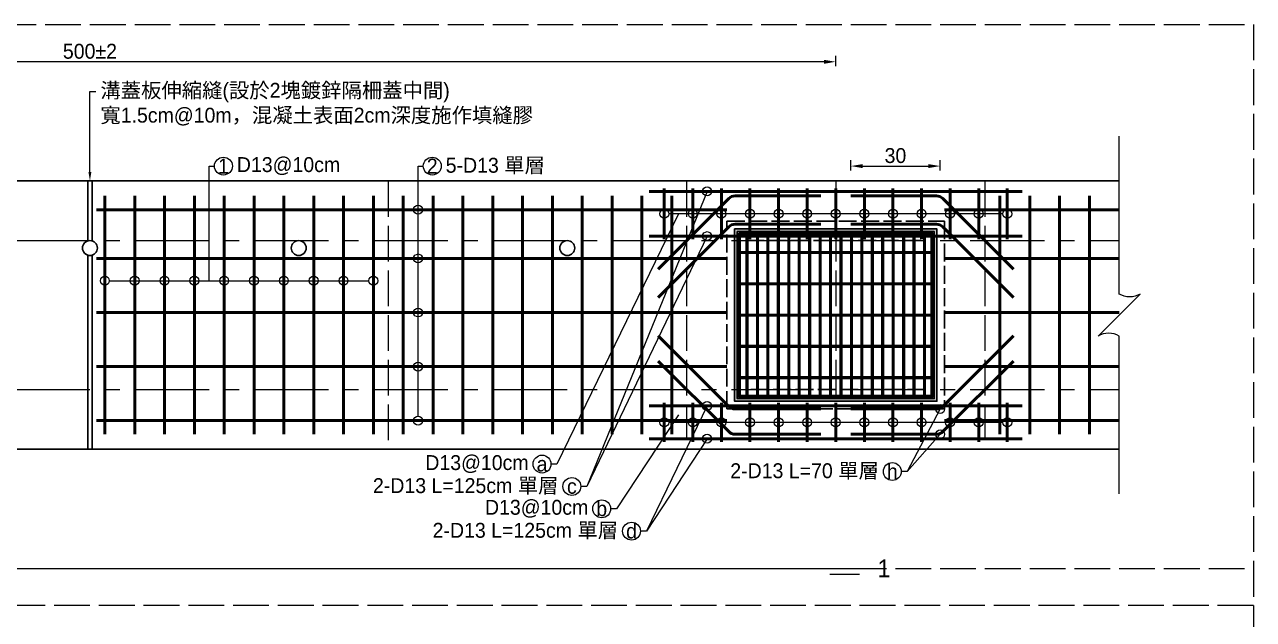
# Model space of a CAD drawing. Extents: x -2931 to 4779, y -2120 to 304.
# Drawn here: x -1632.8 to -1220.9, y -1000.1 to -800.5 of the extents above; entities that cross this region are included whole.
import ezdxf
from ezdxf import colors
from ezdxf.entities.mleader import LeaderData, LeaderLine
from ezdxf.math import Vec2, Vec3

# ---------------------------------------------------------------- set-up
doc = ezdxf.new("R2010")
doc.units = 0
doc.header["$MEASUREMENT"] = 0
doc.linetypes.add('ACAD_ISO02W100', pattern=[15, 12, -3])
doc.linetypes.add('CENTERX2', pattern=[4, 2.5, -0.5, 0.5, -0.5])
doc.layers.add('一、4.基本-隱藏', color=9, linetype='ACAD_ISO02W100', lineweight=20, plot=False)
doc.layers.add('三、3.文字-註解文字', color=2, linetype='Continuous')
for name, color, linetype, lineweight in [('二、1.繪圖-既有設施', 8, 'Continuous', 20), ('二、2.繪圖-施作項目', 181, 'Continuous', 30), ('二、5.繪圖-鋼筋', 60, 'Continuous', 50), ('二、6.繪圖-其他施作項目', 35, 'Continuous', 30)]:
    doc.layers.add(name, color=color, linetype=linetype, lineweight=lineweight)
doc.styles.add('次圖名(詳圖)', font='MS PGothic.ttf', dxfattribs={"height": 6})
doc.styles.add('註解文字', font='MS PGothic.ttf', dxfattribs={"height": 5})
doc.dimstyles.new('註解文字', dxfattribs={"dimtxt": 5, "dimasz": 4, "dimexe": 2, "dimexo": 2.5, "dimgap": 1, "dimtad": 2, "dimzin": 0, "dimdsep": 46, "dimtxsty": '註解文字', "dimcen": 0.1, "dimclrd": 256, "dimclre": 256, "dimclrt": 256, "dimadec": 0, "dimazin": 0, "dimtfac": 1, "dimtofl": 0, "dimtmove": 0, "dimatfit": 3, "dimfxl": 1.5, "dimfxlon": 1, "dimtolj": 1, "dimtzin": 0, "dimlwd": -1, "dimlwe": -1, "dimarcsym": 1})
pattern_1 = [(45, (-2681.2158, -689.31), (-2.65165, 2.65165), []), (45, (-2680.332, -689.31), (-2.65165, 2.65165), []), (45, (-2679.448, -689.31), (-2.65165, 2.65165), []), (45, (-2678.564, -689.31), (-2.65165, 2.65165), [])]

# ---------------------------------------------------------------- blocks, each defined once
blk = doc.blocks.new('_None')
blk = doc.blocks.new('_Small')
at = {"color": 0, "linetype": 'ByBlock', "lineweight": -2}
blk.add_circle((0, 0), 0.25, dxfattribs=at)
blk = doc.blocks.new('*D214')
at = {"layer": 'Defpoints', "color": 0, "transparency": 16777216}
for p in [(-1860.85, -812.96), (-1860.85, -857.96), (-1360.85, -857.96)]:
    blk.add_point(p, dxfattribs=at)
at = {"layer": '三、3.文字-註解文字', "transparency": 16777216}
for p, q in [((-1860.85, -814.46), (-1860.85, -810.96)), ((-1360.85, -814.46), (-1360.85, -810.96)), ((-1364.85, -812.96), (-1856.85, -812.96))]:
    blk.add_line(p, q, dxfattribs=at)
for points in [[(-1856.85, -812.3), (-1856.85, -813.63), (-1860.85, -812.96)], [(-1364.85, -812.3), (-1364.85, -813.63), (-1360.85, -812.96)]]:
    blk.add_solid(points, dxfattribs=at)
at = {"layer": '三、3.文字-註解文字', "transparency": 16777216, "insert": (-1610.85, -809.46), "char_height": 5, "attachment_point": 5, "style": '註解文字'}
blk.add_mtext('\\A1;500±2', dxfattribs=at)
blk = doc.blocks.new('*D234')
at = {"layer": 'Defpoints', "color": 0, "linetype": 'Continuous', "transparency": 16777216}
for p in [(-1325.85, -847.96), (-1355.85, -857.96), (-1325.85, -857.96)]:
    blk.add_point(p, dxfattribs=at)
at = {"layer": '三、3.文字-註解文字', "transparency": 16777216}
for p, q in [((-1355.85, -849.46), (-1355.85, -845.96)), ((-1351.85, -847.96), (-1329.85, -847.96)), ((-1325.85, -849.46), (-1325.85, -845.96))]:
    blk.add_line(p, q, dxfattribs=at)
at = {"layer": '三、3.文字-註解文字', "linetype": 'Continuous', "transparency": 16777216}
for points in [[(-1351.85, -847.3), (-1351.85, -848.63), (-1355.85, -847.96)], [(-1329.85, -847.3), (-1329.85, -848.63), (-1325.85, -847.96)]]:
    blk.add_solid(points, dxfattribs=at)
at = {"layer": '三、3.文字-註解文字', "linetype": 'Continuous', "transparency": 16777216, "insert": (-1340.85, -844.46), "char_height": 5, "attachment_point": 5, "style": '註解文字'}
blk.add_mtext('\\A1;30', dxfattribs=at)

msp = doc.modelspace()

# ---------------------------------------------------------------- hatches: boundary and pattern name
at = {"layer": '二、6.繪圖-其他施作項目'}
h = msp.add_hatch(color=256, dxfattribs=at)
h.dxf.hatch_style = 1
h.paths.add_polyline_path([(-1394.755, -926.864), (-1326.955, -926.864), (-1326.955, -869.064), (-1394.755, -869.064)])
h.paths.add_polyline_path([(-1393.855, -869.964), (-1327.855, -869.964), (-1327.855, -925.964), (-1393.855, -925.964)], flags=16)
h = msp.add_hatch(dxfattribs=at)
h.set_pattern_fill('ANSI34', color=256, scale=5)
h.set_pattern_definition(pattern_1)
h.paths.add_polyline_path([(-1328.855, -876.714), (-1392.855, -876.714), (-1392.855, -877.214), (-1328.855, -877.214)])
h = msp.add_hatch(dxfattribs=at)
h.set_pattern_fill('ANSI34', color=256, scale=5)
h.set_pattern_definition(pattern_1)
h.paths.add_polyline_path([(-1328.855, -887.214), (-1392.855, -887.214), (-1392.855, -887.714), (-1328.855, -887.714)])
h = msp.add_hatch(dxfattribs=at)
h.set_pattern_fill('ANSI34', color=256, scale=5)
h.set_pattern_definition(pattern_1)
h.paths.add_polyline_path([(-1328.855, -897.714), (-1392.855, -897.714), (-1392.855, -898.214), (-1328.855, -898.214)])
h = msp.add_hatch(dxfattribs=at)
h.set_pattern_fill('ANSI34', color=256, scale=5)
h.set_pattern_definition(pattern_1)
h.paths.add_polyline_path([(-1328.855, -908.214), (-1392.855, -908.214), (-1392.855, -908.714), (-1328.855, -908.714)])
h = msp.add_hatch(dxfattribs=at)
h.set_pattern_fill('ANSI34', color=256, scale=5)
h.set_pattern_definition(pattern_1)
h.paths.add_polyline_path([(-1328.855, -918.714), (-1392.855, -918.714), (-1392.855, -919.214), (-1328.855, -919.214)])

# ---------------------------------------------------------------- linework, layer by layer
at = {"layer": '一、4.基本-隱藏'}
for points in [[(-2000.855, -800.464), (-1220.855, -800.464), (-1220.855, -1307.464), (-2000.855, -1307.464)], [(-2000.855, -800.464), (-1220.855, -800.464), (-1220.855, -995.464), (-2000.855, -995.464)]]:
    msp.add_lwpolyline(points, close=True, dxfattribs=at)
for points in [[(-1510.855, -852.964), (-1510.855, -942.964)], [(-1410.855, -852.964), (-1410.855, -942.964)], [(-1360.855, -852.964), (-1360.855, -942.964)], [(-1310.855, -852.964), (-1310.855, -942.964)], [(-2000.855, -982.964), (-1220.855, -982.964)]]:
    msp.add_lwpolyline(points, dxfattribs=at)
at = {"layer": '三、3.文字-註解文字'}
msp.add_lwpolyline([(-1265.855, -957.964), (-1265.855, -905.035, 0.2828427), (-1272.926, -905.035), (-1258.784, -890.893, -0.2828427), (-1265.855, -890.893), (-1265.855, -837.964)], format="xyb", dxfattribs=at)
at = {"layer": '三、3.文字-註解文字', "color": 144}
for points in [[(-1304.855, -863.964), (-1416.855, -863.964)], [(-1304.855, -933.964), (-1416.855, -933.964)]]:
    msp.add_lwpolyline(points, dxfattribs=at)
at = {"layer": '三、3.文字-註解文字'}
for points in [[(-1604.355, -886.415), (-1517.355, -886.415)], [(-1870.855, -982.964), (-1350.855, -982.964)], [(-1352.855, -984.964), (-1362.855, -984.964)]]:
    msp.add_lwpolyline(points, dxfattribs=at)
for centre, radius in [((-1566.105, -847.964), 3), ((-1496.105, -847.964), 3), ((-1500.855, -862.594), 1.5), ((-1500.855, -878.964), 1.5), ((-1605.855, -886.415), 1.5), ((-1595.855, -886.415), 1.5), ((-1585.855, -886.415), 1.5), ((-1575.855, -886.415), 1.5), ((-1565.855, -886.415), 1.5), ((-1555.855, -886.415), 1.5), ((-1545.855, -886.415), 1.5), ((-1535.855, -886.415), 1.5), ((-1525.855, -886.415), 1.5), ((-1515.855, -886.415), 1.5), ((-1500.855, -897.104), 1.5), ((-1500.855, -915.244), 1.5), ((-1500.855, -933.384), 1.5), ((-1459.308, -947.964), 3), ((-1341.897, -950.464), 3), ((-1449.308, -955.464), 3), ((-1439.308, -962.964), 3), ((-1429.308, -970.464), 3)]:
    msp.add_circle(centre, radius, dxfattribs=at)
at = {"layer": '三、3.文字-註解文字', "color": 144}
for centre in [(-1418.355, -863.964), (-1408.772, -863.964), (-1399.188, -863.964), (-1389.605, -863.964), (-1380.022, -863.964), (-1370.438, -863.964), (-1360.855, -863.964), (-1351.272, -863.964), (-1341.688, -863.964), (-1332.105, -863.964), (-1322.522, -863.964), (-1312.938, -863.964), (-1303.355, -863.964), (-1418.355, -933.964), (-1408.772, -933.964), (-1399.188, -933.964), (-1389.605, -933.964), (-1380.022, -933.964), (-1370.438, -933.964), (-1360.855, -933.964), (-1351.272, -933.964), (-1341.688, -933.964), (-1332.105, -933.964), (-1322.522, -933.964), (-1312.938, -933.964), (-1303.355, -933.964)]:
    msp.add_circle(centre, 1.5, dxfattribs=at)
at = {"layer": '二、1.繪圖-既有設施', "linetype": 'CENTERX2', "ltscale": 10}
for points in [[(-1955.855, -872.964), (-1265.855, -872.964)], [(-1955.855, -922.964), (-1265.855, -922.964)]]:
    msp.add_lwpolyline(points, dxfattribs=at)
at = {"layer": '二、2.繪圖-施作項目', "linetype": 'Continuous'}
for points in [[(-1955.855, -852.964), (-1265.855, -852.964)], [(-1955.855, -942.964), (-1265.855, -942.964)]]:
    msp.add_lwpolyline(points, dxfattribs=at)
at = {"layer": '二、2.繪圖-施作項目'}
for points in [[(-1611.605, -852.964), (-1611.605, -873.08)], [(-1610.105, -852.964), (-1610.105, -873.08)], [(-1611.605, -877.849), (-1611.605, -942.964)], [(-1610.105, -877.849), (-1610.105, -942.964)]]:
    msp.add_lwpolyline(points, dxfattribs=at)
at = {"layer": '二、5.繪圖-鋼筋'}
for points in [[(-1423.355, -856.464), (-1298.355, -856.464)], [(-1418.355, -855.464), (-1418.355, -872.464)], [(-1408.772, -855.464), (-1408.772, -872.464)], [(-1399.188, -855.464), (-1399.188, -872.464)], [(-1389.605, -855.464), (-1389.605, -872.464)], [(-1380.022, -855.464), (-1380.022, -872.464)], [(-1370.438, -855.464), (-1370.438, -872.464)], [(-1360.855, -855.464), (-1360.855, -872.464)], [(-1351.272, -855.464), (-1351.272, -872.464)], [(-1341.688, -855.464), (-1341.688, -872.464)], [(-1332.105, -855.464), (-1332.105, -872.464)], [(-1322.522, -855.464), (-1322.522, -872.464)], [(-1312.938, -855.464), (-1312.938, -872.464)], [(-1303.355, -855.464), (-1303.355, -872.464)], [(-1423.355, -871.464), (-1298.355, -871.464)], [(-1423.355, -928.464), (-1298.355, -928.464)], [(-1418.355, -927.464), (-1418.355, -940.464)], [(-1408.772, -927.464), (-1408.772, -940.464)], [(-1399.188, -927.464), (-1399.188, -940.464)], [(-1389.605, -927.464), (-1389.605, -940.464)], [(-1380.022, -927.464), (-1380.022, -940.464)], [(-1370.438, -927.464), (-1370.438, -940.464)], [(-1360.855, -927.464), (-1360.855, -940.464)], [(-1351.272, -927.464), (-1351.272, -940.464)], [(-1341.688, -927.464), (-1341.688, -940.464)], [(-1332.105, -927.464), (-1332.105, -940.464)], [(-1322.522, -927.464), (-1322.522, -940.464)], [(-1312.938, -927.464), (-1312.938, -940.464)], [(-1303.355, -927.464), (-1303.355, -940.464)], [(-1423.355, -939.464), (-1298.355, -939.464)]]:
    msp.add_lwpolyline(points, dxfattribs=at)
at = {"layer": '二、5.繪圖-鋼筋', "linetype": 'Continuous'}
for points in [[(-1605.855, -857.964), (-1605.855, -937.964)], [(-1595.855, -857.964), (-1595.855, -937.964)], [(-1585.855, -857.964), (-1585.855, -937.964)], [(-1575.855, -857.964), (-1575.855, -937.964)], [(-1565.855, -857.964), (-1565.855, -937.964)], [(-1555.855, -857.964), (-1555.855, -937.964)], [(-1545.855, -857.964), (-1545.855, -937.964)], [(-1535.855, -857.964), (-1535.855, -937.964)], [(-1525.855, -857.964), (-1525.855, -937.964)], [(-1515.855, -857.964), (-1515.855, -937.964)], [(-1505.855, -857.964), (-1505.855, -937.964)], [(-1495.855, -857.964), (-1495.855, -937.964)], [(-1485.855, -857.964), (-1485.855, -937.964)], [(-1475.855, -857.964), (-1475.855, -937.964)], [(-1465.855, -857.964), (-1465.855, -937.964)], [(-1455.855, -857.964), (-1455.855, -937.964)], [(-1445.855, -857.964), (-1445.855, -937.964)], [(-1435.855, -857.964), (-1435.855, -937.964)], [(-1425.855, -857.964), (-1425.855, -937.964)], [(-1415.855, -857.964), (-1415.855, -937.964)], [(-1305.855, -857.964), (-1305.855, -937.964)], [(-1295.855, -857.964), (-1295.855, -937.964)], [(-1285.855, -857.964), (-1285.855, -937.964)], [(-1275.855, -857.964), (-1275.855, -937.964)], [(-1608.605, -862.594), (-1397.355, -862.594)], [(-1324.355, -862.594), (-1265.855, -862.594)], [(-1608.605, -878.964), (-1397.355, -878.964)], [(-1324.355, -878.964), (-1265.855, -878.964)], [(-1608.605, -897.104), (-1397.355, -897.104)], [(-1324.355, -897.104), (-1265.855, -897.104)], [(-1608.605, -915.244), (-1397.355, -915.244)], [(-1324.355, -915.244), (-1265.855, -915.244)], [(-1608.605, -933.384), (-1397.355, -933.384)], [(-1324.355, -933.384), (-1265.855, -933.384)]]:
    msp.add_lwpolyline(points, dxfattribs=at)
at = {"layer": '二、5.繪圖-鋼筋'}
for points in [[(-1365.855, -857.964), (-1394.612, -857.964, 0.1989124), (-1396.734, -858.843), (-1420.435, -882.544)], [(-1355.855, -857.964), (-1327.098, -857.964, -0.1989124), (-1324.976, -858.843), (-1301.275, -882.544)], [(-1365.855, -867.464), (-1394.612, -867.464, 0.1989124), (-1396.734, -868.343), (-1420.435, -892.044)], [(-1355.855, -867.464), (-1327.098, -867.464, -0.1989124), (-1324.976, -868.343), (-1301.275, -892.044)], [(-1365.855, -929.464), (-1394.612, -929.464, -0.1989124), (-1396.734, -928.586), (-1420.435, -904.884)], [(-1355.855, -929.464), (-1327.098, -929.464, 0.1989124), (-1324.976, -928.586), (-1301.275, -904.884)], [(-1365.855, -937.964), (-1394.612, -937.964, -0.1989124), (-1396.734, -937.086), (-1420.435, -913.384)], [(-1355.855, -937.964), (-1327.098, -937.964, 0.1989124), (-1324.976, -937.086), (-1301.275, -913.384)]]:
    msp.add_lwpolyline(points, format="xyb", dxfattribs=at)
at = {"layer": '二、6.繪圖-其他施作項目', "linetype": 'ACAD_ISO02W100', "ltscale": 0.5}
for points in [[(-1397.355, -866.464), (-1324.355, -866.464), (-1324.355, -929.464), (-1397.355, -929.464)], [(-1390.855, -872.964), (-1330.855, -872.964), (-1330.855, -922.964), (-1390.855, -922.964)]]:
    msp.add_lwpolyline(points, close=True, dxfattribs=at)
at = {"layer": '二、6.繪圖-其他施作項目'}
for points in [[(-1394.755, -869.064), (-1326.955, -869.064), (-1326.955, -926.864), (-1394.755, -926.864)], [(-1393.855, -869.964), (-1327.855, -869.964), (-1327.855, -925.964), (-1393.855, -925.964)], [(-1393.355, -870.464), (-1328.355, -870.464), (-1328.355, -925.464), (-1393.355, -925.464)]]:
    msp.add_lwpolyline(points, close=True, dxfattribs=at)
for points in [[(-1393.355, -870.464), (-1328.355, -870.464)], [(-1393.355, -870.464), (-1393.355, -925.464)], [(-1392.855, -870.464), (-1392.855, -925.464)], [(-1392.855, -870.964), (-1328.855, -870.964)], [(-1390.855, -870.964), (-1390.855, -876.714)], [(-1390.355, -870.964), (-1390.355, -876.714)], [(-1387.355, -870.964), (-1387.355, -876.714)], [(-1386.855, -870.964), (-1386.855, -876.714)], [(-1383.855, -870.964), (-1383.855, -876.714)], [(-1383.355, -870.964), (-1383.355, -876.714)], [(-1380.355, -870.964), (-1380.355, -876.714)], [(-1379.855, -870.964), (-1379.855, -876.714)], [(-1376.855, -870.964), (-1376.855, -876.714)], [(-1376.355, -870.964), (-1376.355, -876.714)], [(-1373.355, -870.964), (-1373.355, -876.714)], [(-1372.855, -870.964), (-1372.855, -876.714)], [(-1369.855, -870.964), (-1369.855, -876.714)], [(-1369.355, -870.964), (-1369.355, -876.714)], [(-1366.355, -870.964), (-1366.355, -876.714)], [(-1365.855, -870.964), (-1365.855, -876.714)], [(-1362.855, -870.964), (-1362.855, -876.714)], [(-1362.355, -870.964), (-1362.355, -876.714)], [(-1359.355, -870.964), (-1359.355, -876.714)], [(-1358.855, -870.964), (-1358.855, -876.714)], [(-1355.855, -870.964), (-1355.855, -876.714)], [(-1355.355, -870.964), (-1355.355, -876.714)], [(-1352.355, -870.964), (-1352.355, -876.714)], [(-1351.855, -870.964), (-1351.855, -876.714)], [(-1348.855, -870.964), (-1348.855, -876.714)], [(-1348.355, -870.964), (-1348.355, -876.714)], [(-1345.355, -870.964), (-1345.355, -876.714)], [(-1344.855, -870.964), (-1344.855, -876.714)], [(-1341.855, -870.964), (-1341.855, -876.714)], [(-1341.355, -870.964), (-1341.355, -876.714)], [(-1338.355, -870.964), (-1338.355, -876.714)], [(-1337.855, -870.964), (-1337.855, -876.714)], [(-1334.855, -870.964), (-1334.855, -876.714)], [(-1334.355, -870.964), (-1334.355, -876.714)], [(-1331.355, -870.964), (-1331.355, -876.714)], [(-1330.855, -870.964), (-1330.855, -876.714)], [(-1328.855, -870.464), (-1328.855, -925.464)], [(-1328.355, -870.464), (-1328.355, -925.464)], [(-1392.855, -876.714), (-1328.855, -876.714)], [(-1392.855, -877.214), (-1328.855, -877.214)], [(-1390.855, -877.214), (-1390.855, -887.214)], [(-1390.355, -877.214), (-1390.355, -887.214)], [(-1387.355, -877.214), (-1387.355, -887.214)], [(-1386.855, -877.214), (-1386.855, -887.214)], [(-1383.855, -877.214), (-1383.855, -887.214)], [(-1383.355, -877.214), (-1383.355, -887.214)], [(-1380.355, -877.214), (-1380.355, -887.214)], [(-1379.855, -877.214), (-1379.855, -887.214)], [(-1376.855, -877.214), (-1376.855, -887.214)], [(-1376.355, -877.214), (-1376.355, -887.214)], [(-1373.355, -877.214), (-1373.355, -887.214)], [(-1372.855, -877.214), (-1372.855, -887.214)], [(-1369.855, -877.214), (-1369.855, -887.214)], [(-1369.355, -877.214), (-1369.355, -887.214)], [(-1366.355, -877.214), (-1366.355, -887.214)], [(-1365.855, -877.214), (-1365.855, -887.214)], [(-1362.855, -877.214), (-1362.855, -887.214)], [(-1362.355, -877.214), (-1362.355, -887.214)], [(-1359.355, -877.214), (-1359.355, -887.214)], [(-1358.855, -877.214), (-1358.855, -887.214)], [(-1355.855, -877.214), (-1355.855, -887.214)], [(-1355.355, -877.214), (-1355.355, -887.214)], [(-1352.355, -877.214), (-1352.355, -887.214)], [(-1351.855, -877.214), (-1351.855, -887.214)], [(-1348.855, -877.214), (-1348.855, -887.214)], [(-1348.355, -877.214), (-1348.355, -887.214)], [(-1345.355, -877.214), (-1345.355, -887.214)], [(-1344.855, -877.214), (-1344.855, -887.214)], [(-1341.855, -877.214), (-1341.855, -887.214)], [(-1341.355, -877.214), (-1341.355, -887.214)], [(-1338.355, -877.214), (-1338.355, -887.214)], [(-1337.855, -877.214), (-1337.855, -887.214)], [(-1334.855, -877.214), (-1334.855, -887.214)], [(-1334.355, -877.214), (-1334.355, -887.214)], [(-1331.355, -877.214), (-1331.355, -887.214)], [(-1330.855, -877.214), (-1330.855, -887.214)], [(-1392.855, -887.214), (-1328.855, -887.214)], [(-1392.855, -887.714), (-1328.855, -887.714)], [(-1390.855, -887.714), (-1390.855, -897.714)], [(-1390.355, -887.714), (-1390.355, -897.714)], [(-1387.355, -887.714), (-1387.355, -897.714)], [(-1386.855, -887.714), (-1386.855, -897.714)], [(-1383.855, -887.714), (-1383.855, -897.714)], [(-1383.355, -887.714), (-1383.355, -897.714)], [(-1380.355, -887.714), (-1380.355, -897.714)], [(-1379.855, -887.714), (-1379.855, -897.714)], [(-1376.855, -887.714), (-1376.855, -897.714)], [(-1376.355, -887.714), (-1376.355, -897.714)], [(-1373.355, -887.714), (-1373.355, -897.714)], [(-1372.855, -887.714), (-1372.855, -897.714)], [(-1369.855, -887.714), (-1369.855, -897.714)], [(-1369.355, -887.714), (-1369.355, -897.714)], [(-1366.355, -887.714), (-1366.355, -897.714)], [(-1365.855, -887.714), (-1365.855, -897.714)], [(-1362.855, -887.714), (-1362.855, -897.714)], [(-1362.355, -887.714), (-1362.355, -897.714)], [(-1359.355, -887.714), (-1359.355, -897.714)], [(-1358.855, -887.714), (-1358.855, -897.714)], [(-1355.855, -887.714), (-1355.855, -897.714)], [(-1355.355, -887.714), (-1355.355, -897.714)], [(-1352.355, -887.714), (-1352.355, -897.714)], [(-1351.855, -887.714), (-1351.855, -897.714)], [(-1348.855, -887.714), (-1348.855, -897.714)], [(-1348.355, -887.714), (-1348.355, -897.714)], [(-1345.355, -887.714), (-1345.355, -897.714)], [(-1344.855, -887.714), (-1344.855, -897.714)], [(-1341.855, -887.714), (-1341.855, -897.714)], [(-1341.355, -887.714), (-1341.355, -897.714)], [(-1338.355, -887.714), (-1338.355, -897.714)], [(-1337.855, -887.714), (-1337.855, -897.714)], [(-1334.855, -887.714), (-1334.855, -897.714)], [(-1334.355, -887.714), (-1334.355, -897.714)], [(-1331.355, -887.714), (-1331.355, -897.714)], [(-1330.855, -887.714), (-1330.855, -897.714)], [(-1392.855, -897.714), (-1328.855, -897.714)], [(-1392.855, -898.214), (-1328.855, -898.214)], [(-1390.855, -898.214), (-1390.855, -908.214)], [(-1390.355, -898.214), (-1390.355, -908.214)], [(-1387.355, -898.214), (-1387.355, -908.214)], [(-1386.855, -898.214), (-1386.855, -908.214)], [(-1383.855, -898.214), (-1383.855, -908.214)], [(-1383.355, -898.214), (-1383.355, -908.214)], [(-1380.355, -898.214), (-1380.355, -908.214)], [(-1379.855, -898.214), (-1379.855, -908.214)], [(-1376.855, -898.214), (-1376.855, -908.214)], [(-1376.355, -898.214), (-1376.355, -908.214)], [(-1373.355, -898.214), (-1373.355, -908.214)], [(-1372.855, -898.214), (-1372.855, -908.214)], [(-1369.855, -898.214), (-1369.855, -908.214)], [(-1369.355, -898.214), (-1369.355, -908.214)], [(-1366.355, -898.214), (-1366.355, -908.214)], [(-1365.855, -898.214), (-1365.855, -908.214)], [(-1362.855, -898.214), (-1362.855, -908.214)], [(-1362.355, -898.214), (-1362.355, -908.214)], [(-1359.355, -898.214), (-1359.355, -908.214)], [(-1358.855, -898.214), (-1358.855, -908.214)], [(-1355.855, -898.214), (-1355.855, -908.214)], [(-1355.355, -898.214), (-1355.355, -908.214)], [(-1352.355, -898.214), (-1352.355, -908.214)], [(-1351.855, -898.214), (-1351.855, -908.214)], [(-1348.855, -898.214), (-1348.855, -908.214)], [(-1348.355, -898.214), (-1348.355, -908.214)], [(-1345.355, -898.214), (-1345.355, -908.214)], [(-1344.855, -898.214), (-1344.855, -908.214)], [(-1341.855, -898.214), (-1341.855, -908.214)], [(-1341.355, -898.214), (-1341.355, -908.214)], [(-1338.355, -898.214), (-1338.355, -908.214)], [(-1337.855, -898.214), (-1337.855, -908.214)], [(-1334.855, -898.214), (-1334.855, -908.214)], [(-1334.355, -898.214), (-1334.355, -908.214)], [(-1331.355, -898.214), (-1331.355, -908.214)], [(-1330.855, -898.214), (-1330.855, -908.214)], [(-1392.855, -908.214), (-1328.855, -908.214)], [(-1392.855, -908.714), (-1328.855, -908.714)], [(-1390.855, -908.714), (-1390.855, -918.714)], [(-1390.355, -908.714), (-1390.355, -918.714)], [(-1387.355, -908.714), (-1387.355, -918.714)], [(-1386.855, -908.714), (-1386.855, -918.714)], [(-1383.855, -908.714), (-1383.855, -918.714)], [(-1383.355, -908.714), (-1383.355, -918.714)], [(-1380.355, -908.714), (-1380.355, -918.714)], [(-1379.855, -908.714), (-1379.855, -918.714)], [(-1376.855, -908.714), (-1376.855, -918.714)], [(-1376.355, -908.714), (-1376.355, -918.714)], [(-1373.355, -908.714), (-1373.355, -918.714)], [(-1372.855, -908.714), (-1372.855, -918.714)], [(-1369.855, -908.714), (-1369.855, -918.714)], [(-1369.355, -908.714), (-1369.355, -918.714)], [(-1366.355, -908.714), (-1366.355, -918.714)], [(-1365.855, -908.714), (-1365.855, -918.714)], [(-1362.855, -908.714), (-1362.855, -918.714)], [(-1362.355, -908.714), (-1362.355, -918.714)], [(-1359.355, -908.714), (-1359.355, -918.714)], [(-1358.855, -908.714), (-1358.855, -918.714)], [(-1355.855, -908.714), (-1355.855, -918.714)], [(-1355.355, -908.714), (-1355.355, -918.714)], [(-1352.355, -908.714), (-1352.355, -918.714)], [(-1351.855, -908.714), (-1351.855, -918.714)], [(-1348.855, -908.714), (-1348.855, -918.714)], [(-1348.355, -908.714), (-1348.355, -918.714)], [(-1345.355, -908.714), (-1345.355, -918.714)], [(-1344.855, -908.714), (-1344.855, -918.714)], [(-1341.855, -908.714), (-1341.855, -918.714)], [(-1341.355, -908.714), (-1341.355, -918.714)], [(-1338.355, -908.714), (-1338.355, -918.714)], [(-1337.855, -908.714), (-1337.855, -918.714)], [(-1334.855, -908.714), (-1334.855, -918.714)], [(-1334.355, -908.714), (-1334.355, -918.714)], [(-1331.355, -908.714), (-1331.355, -918.714)], [(-1330.855, -908.714), (-1330.855, -918.714)], [(-1392.855, -918.714), (-1328.855, -918.714)], [(-1392.855, -919.214), (-1328.855, -919.214)], [(-1390.855, -919.214), (-1390.855, -924.964)], [(-1390.355, -919.214), (-1390.355, -924.964)], [(-1387.355, -919.214), (-1387.355, -924.964)], [(-1386.855, -919.214), (-1386.855, -924.964)], [(-1383.855, -919.214), (-1383.855, -924.964)], [(-1383.355, -919.214), (-1383.355, -924.964)], [(-1380.355, -919.214), (-1380.355, -924.964)], [(-1379.855, -919.214), (-1379.855, -924.964)], [(-1376.855, -919.214), (-1376.855, -924.964)], [(-1376.355, -919.214), (-1376.355, -924.964)], [(-1373.355, -919.214), (-1373.355, -924.964)], [(-1372.855, -919.214), (-1372.855, -924.964)], [(-1369.855, -919.214), (-1369.855, -924.964)], [(-1369.355, -919.214), (-1369.355, -924.964)], [(-1366.355, -919.214), (-1366.355, -924.964)], [(-1365.855, -919.214), (-1365.855, -924.964)], [(-1362.855, -919.214), (-1362.855, -924.964)], [(-1362.355, -919.214), (-1362.355, -924.964)], [(-1359.355, -919.214), (-1359.355, -924.964)], [(-1358.855, -919.214), (-1358.855, -924.964)], [(-1355.855, -919.214), (-1355.855, -924.964)], [(-1355.355, -919.214), (-1355.355, -924.964)], [(-1352.355, -919.214), (-1352.355, -924.964)], [(-1351.855, -919.214), (-1351.855, -924.964)], [(-1348.855, -919.214), (-1348.855, -924.964)], [(-1348.355, -919.214), (-1348.355, -924.964)], [(-1345.355, -919.214), (-1345.355, -924.964)], [(-1344.855, -919.214), (-1344.855, -924.964)], [(-1341.855, -919.214), (-1341.855, -924.964)], [(-1341.355, -919.214), (-1341.355, -924.964)], [(-1338.355, -919.214), (-1338.355, -924.964)], [(-1337.855, -919.214), (-1337.855, -924.964)], [(-1334.855, -919.214), (-1334.855, -924.964)], [(-1334.355, -919.214), (-1334.355, -924.964)], [(-1331.355, -919.214), (-1331.355, -924.964)], [(-1330.855, -919.214), (-1330.855, -924.964)], [(-1393.355, -925.464), (-1328.355, -925.464)], [(-1392.855, -924.964), (-1328.855, -924.964)]]:
    msp.add_lwpolyline(points, dxfattribs=at)
for centre in [(-1610.855, -875.464), (-1540.855, -875.464), (-1450.855, -875.464)]:
    msp.add_circle(centre, 2.5, dxfattribs=at)

# ---------------------------------------------------------------- texts
at = {"layer": '三、3.文字-註解文字'}
for s, width, gutter_width, insert, char_height, attachment_point, style in [('1', 8.38231, 30, (-1566.105, -847.964), 5, 5, '註解文字'), ('D13@10cm', 15.95159, 30, (-1561.605, -847.964), 5, 4, '註解文字'), ('2', 8.38231, 30, (-1496.105, -847.964), 5, 5, '註解文字'), ('5-D13 單層', 42.88103, 30, (-1491.605, -847.964), 5, 4, '註解文字'), ('D13@10cm', 39.45942, 30, (-1463.808, -947.964), 5, 6, '註解文字'), ('a', 8.38231, 30, (-1459.308, -947.964), 5, 5, '註解文字'), ('2-D13 L=70 單層', 78.12323, 30, (-1346.397, -950.464), 5, 6, '註解文字'), ('h', 8.38231, 30, (-1341.897, -950.464), 5, 5, '註解文字'), ('2-D13 L=125cm 單層', 78.12323, 30, (-1453.808, -955.464), 5, 6, '註解文字'), ('c', 8.38231, 30, (-1449.308, -955.464), 5, 5, '註解文字'), ('D13@10cm', 78.12323, 30, (-1443.808, -962.964), 5, 6, '註解文字'), ('b', 8.38231, 30, (-1439.308, -962.964), 5, 5, '註解文字'), ('2-D13 L=125cm 單層', 78.12323, 30, (-1433.808, -970.464), 5, 6, '註解文字'), ('d', 8.38231, 30, (-1429.308, -970.464), 5, 5, '註解文字'), ('1', 3, 15, (-1346.855, -982.964), 6, 4, '次圖名(詳圖)')]:
    msp.add_mtext_dynamic_manual_height_columns(s, width=width, gutter_width=gutter_width, heights=[0], dxfattribs=dict(at, insert=insert, char_height=char_height, attachment_point=attachment_point, style=style))

# ---------------------------------------------------------------- dimensions: what is measured, and where the dimension line sits
dim = msp.add_linear_dim(base=(-1860.855, -812.964), p1=(-1360.855, -857.964), p2=(-1860.855, -857.964), text='500±2', dimstyle='註解文字', dxfattribs=at)
dim.commit()
dim.dimension.update_dxf_attribs({"geometry": '*D214', "text_midpoint": (-1610.855, -809.464)})
at = {"layer": '三、3.文字-註解文字', "linetype": 'Continuous'}
dim = msp.add_linear_dim(base=(-1325.855, -847.964), p1=(-1355.855, -857.964), p2=(-1325.855, -857.964), text='30', dimstyle='註解文字', dxfattribs=at)
dim.commit()
dim.dimension.update_dxf_attribs({"geometry": '*D234', "text_midpoint": (-1340.855, -844.464)})

# ---------------------------------------------------------------- leaders
at = {"layer": '三、3.文字-註解文字'}
ml = msp.add_multileader_mtext('Standard', dxfattribs=at)
ml.set_content('{\\fMS PGothic|b0|i0|c128|p34;溝蓋板伸縮縫(設於2塊鍍鋅隔柵蓋中間)}\\P{\\fMS PGothic|b0|i0|c128|p34;寬1.5cm@10m，混凝土表面2cm深度施作填縫膠}', color=256, style='註解文字')
ml.set_leader_properties(color=144, linetype='ByLayer', lineweight=-1)
ml.build(insert=Vec2(0, 0))
ml.multileader.update_dxf_attribs({"dogleg_length": 2, "arrow_head_size": 3})
ctx = ml.context
ctx.base_point, ctx.char_height, ctx.arrow_head_size, ctx.landing_gap_size, ctx.plane_origin = Vec3(-1608.855, -822.964), 5, 3, 1.5, Vec3(-1610.855, -857.964)
notes = []
notes.append((ctx, [(1, (1, 1, 0), (-1610.855, -822.964), (1, 0), 2, [(0, [(-1610.855, -852.964)], 0, [])])]))
ctx.mtext.insert, ctx.mtext.width, ctx.mtext.flow_direction = Vec3(-1607.355, -820.038), 178.42764, 5
ml = msp.add_multileader_mtext('Standard', dxfattribs=at)
ml.set_content('{\\fMS PGothic|b0|i0|c128|p34; }', color=256, style='註解文字')
ml.set_leader_properties(color=144, linetype='ByLayer', lineweight=-1)
ml.set_arrow_properties(name='NONE')
ml.build(insert=Vec2(0, 0))
ml.multileader.update_dxf_attribs({"dogleg_length": 1.75, "arrow_head_size": 3})
ctx = ml.context
ctx.base_point, ctx.char_height, ctx.arrow_head_size, ctx.landing_gap_size, ctx.plane_origin = Vec3(-1569.105, -847.964), 3, 3, 3, Vec3(-1599.751, -885.226)
notes.append((ctx, [(0, (1, 1, 0), (-1570.855, -847.964), (1, 0), 1.75, [(0, [(-1570.855, -886.415)], 0, [])])]))
ctx.mtext.insert, ctx.mtext.flow_direction = Vec3(-1566.105, -846.464), 5
ml = msp.add_multileader_mtext('Standard', dxfattribs=at)
ml.set_content('{\\fMS PGothic|b0|i0|c128|p34; }', color=256, style='註解文字')
ml.set_leader_properties(color=144, linetype='ByLayer', lineweight=-1)
ml.set_arrow_properties(name='NONE')
ml.build(insert=Vec2(0, 0))
ml.multileader.update_dxf_attribs({"dogleg_length": 1.75, "arrow_head_size": 3})
ctx = ml.context
ctx.base_point, ctx.char_height, ctx.arrow_head_size, ctx.landing_gap_size, ctx.plane_origin = Vec3(-1499.105, -847.964), 3, 3, 3, Vec3(-1529.751, -892.726)
notes.append((ctx, [(0, (1, 1, 0), (-1500.855, -847.964), (1, 0), 1.75, [(0, [(-1500.855, -931.884)], 0, [])])]))
ctx.mtext.insert, ctx.mtext.flow_direction = Vec3(-1496.105, -846.464), 5
ml = msp.add_multileader_mtext('Standard', dxfattribs=at)
ml.set_content(' ', color=256, style='註解文字')
ml.set_leader_properties(color=144, linetype='ByLayer', lineweight=-1)
ml.set_arrow_properties(name='SMALL')
ml.build(insert=Vec2(0, 0))
ml.multileader.update_dxf_attribs({"dogleg_length": 2, "arrow_head_size": 6})
ctx = ml.context
ctx.base_point, ctx.char_height, ctx.arrow_head_size, ctx.landing_gap_size, ctx.plane_origin = Vec3(-1454.524, -955.464), 5, 6, 3, Vec3(-1426.583, -915.478)
ctx.text_align_type = 2
notes.append((ctx, [(1, (1, 1, 0), (-1444.308, -955.464), (-1, 0), 2, [(0, [(-1403.98, -856.464)], 0, [])])]))
ctx.mtext.insert, ctx.mtext.alignment, ctx.mtext.flow_direction = Vec3(-1449.308, -952.964), 3, 5
ml = msp.add_multileader_mtext('Standard', dxfattribs=at)
ml.set_content(' ', color=256, style='註解文字')
ml.set_leader_properties(color=144, linetype='ByLayer', lineweight=-1)
ml.set_arrow_properties(name='NONE')
ml.build(insert=Vec2(0, 0))
ml.multileader.update_dxf_attribs({"dogleg_length": 2, "arrow_head_size": 3})
ctx = ml.context
ctx.base_point, ctx.char_height, ctx.arrow_head_size, ctx.landing_gap_size, ctx.plane_origin = Vec3(-1464.524, -947.964), 5, 3, 3, Vec3(-1436.167, -927.978)
ctx.text_align_type = 2
notes.append((ctx, [(1, (1, 1, 0), (-1454.308, -947.964), (-1, 0), 2, [(0, [(-1413.563, -863.964)], 0, [])])]))
ctx.mtext.insert, ctx.mtext.alignment, ctx.mtext.flow_direction = Vec3(-1459.308, -945.464), 3, 5
ml = msp.add_multileader_mtext('Standard', dxfattribs=at)
ml.set_content('{\\fMS PGothic|b0|i0|c128|p34; }', color=256, style='註解文字')
ml.set_leader_properties(color=144, linetype='ByLayer', lineweight=-1)
ml.set_arrow_properties(name='SMALL')
ml.build(insert=Vec2(0, 0))
ml.multileader.update_dxf_attribs({"dogleg_length": 2, "arrow_head_size": 6})
ctx = ml.context
ctx.base_point, ctx.char_height, ctx.arrow_head_size, ctx.landing_gap_size, ctx.plane_origin = Vec3(-1454.524, -955.464), 5, 6, 3, Vec3(-1426.583, -930.478)
ctx.text_align_type = 2
notes.append((ctx, [(1, (1, 1, 0), (-1444.308, -955.464), (-1, 0), 2, [(0, [(-1403.98, -871.464)], 0, [])])]))
ctx.mtext.insert, ctx.mtext.alignment, ctx.mtext.flow_direction = Vec3(-1449.308, -952.964), 3, 5
ml = msp.add_multileader_mtext('Standard', dxfattribs=at)
ml.set_content(' ', color=256, style='註解文字')
ml.set_leader_properties(color=144, linetype='ByLayer', lineweight=-1)
ml.set_arrow_properties(name='SMALL')
ml.build(insert=Vec2(0, 0))
ml.multileader.update_dxf_attribs({"dogleg_length": 2, "arrow_head_size": 6})
ctx = ml.context
ctx.base_point, ctx.char_height, ctx.arrow_head_size, ctx.landing_gap_size, ctx.plane_origin = Vec3(-1434.524, -970.464), 5, 6, 3, Vec3(-1428.667, -967.478)
ctx.text_align_type = 2
notes.append((ctx, [(1, (1, 1, 0), (-1424.308, -970.464), (-1, 0), 2, [(0, [(-1403.98, -928.464)], 0, [])])]))
ctx.mtext.insert, ctx.mtext.alignment, ctx.mtext.flow_direction = Vec3(-1429.308, -967.964), 3, 5
ml = msp.add_multileader_mtext('Standard', dxfattribs=at)
ml.set_content(' ', color=256, style='註解文字')
ml.set_leader_properties(color=144, linetype='ByLayer', lineweight=-1)
ml.set_arrow_properties(name='SMALL')
ml.build(insert=Vec2(0, 0))
ml.multileader.update_dxf_attribs({"dogleg_length": 2, "arrow_head_size": 6})
ctx = ml.context
ctx.base_point, ctx.char_height, ctx.arrow_head_size, ctx.landing_gap_size, ctx.plane_origin = Vec3(-1347.113, -950.464), 5, 6, 3, Vec3(-1348.458, -963.478)
ctx.text_align_type = 2
notes.append((ctx, [(1, (1, 1, 0), (-1336.897, -950.464), (-1, 0), 2, [(0, [(-1325.855, -929.464)], 0, [])])]))
ctx.mtext.insert, ctx.mtext.alignment, ctx.mtext.flow_direction = Vec3(-1341.897, -947.964), 3, 5
ml = msp.add_multileader_mtext('Standard', dxfattribs=at)
ml.set_content(' ', color=256, style='註解文字')
ml.set_leader_properties(color=144, linetype='ByLayer', lineweight=-1)
ml.set_arrow_properties(name='NONE')
ml.build(insert=Vec2(0, 0))
ml.multileader.update_dxf_attribs({"dogleg_length": 2, "arrow_head_size": 3})
ctx = ml.context
ctx.base_point, ctx.char_height, ctx.arrow_head_size, ctx.landing_gap_size, ctx.plane_origin = Vec3(-1444.524, -962.964), 5, 3, 3, Vec3(-1436.167, -977.978)
ctx.text_align_type = 2
notes.append((ctx, [(1, (1, 1, 0), (-1434.308, -962.964), (-1, 0), 2, [(0, [(-1413.563, -931.464)], 0, [])])]))
ctx.mtext.insert, ctx.mtext.alignment, ctx.mtext.flow_direction = Vec3(-1439.308, -960.464), 3, 5
ml = msp.add_multileader_mtext('Standard', dxfattribs=at)
ml.set_content('{\\fMS PGothic|b0|i0|c128|p34; }', color=256, style='註解文字')
ml.set_leader_properties(color=144, linetype='ByLayer', lineweight=-1)
ml.set_arrow_properties(name='SMALL')
ml.build(insert=Vec2(0, 0))
ml.multileader.update_dxf_attribs({"dogleg_length": 2, "arrow_head_size": 6})
ctx = ml.context
ctx.base_point, ctx.char_height, ctx.arrow_head_size, ctx.landing_gap_size, ctx.plane_origin = Vec3(-1434.524, -970.464), 5, 6, 3, Vec3(-1428.667, -982.478)
ctx.text_align_type = 2
notes.append((ctx, [(1, (1, 1, 0), (-1424.308, -970.464), (-1, 0), 2, [(0, [(-1403.98, -939.464)], 0, [])])]))
ctx.mtext.insert, ctx.mtext.alignment, ctx.mtext.flow_direction = Vec3(-1429.308, -967.964), 3, 5
ml = msp.add_multileader_mtext('Standard', dxfattribs=at)
ml.set_content(' ', color=256, style='註解文字')
ml.set_leader_properties(color=144, linetype='ByLayer', lineweight=-1)
ml.set_arrow_properties(name='SMALL')
ml.build(insert=Vec2(0, 0))
ml.multileader.update_dxf_attribs({"dogleg_length": 2, "arrow_head_size": 6})
ctx = ml.context
ctx.base_point, ctx.char_height, ctx.arrow_head_size, ctx.landing_gap_size, ctx.plane_origin = Vec3(-1347.113, -950.464), 5, 6, 3, Vec3(-1348.458, -971.978)
ctx.text_align_type = 2
notes.append((ctx, [(1, (1, 1, 0), (-1336.897, -950.464), (-1, 0), 2, [(0, [(-1325.855, -937.964)], 0, [])])]))
ctx.mtext.insert, ctx.mtext.alignment, ctx.mtext.flow_direction = Vec3(-1341.897, -947.964), 3, 5
for ctx, leaders in notes:
    for number, flags, end, landing, length, lines in leaders:
        leader = LeaderData()
        leader.index, (leader.has_last_leader_line, leader.has_dogleg_vector, leader.attachment_direction) = number, flags
        leader.last_leader_point, leader.dogleg_vector, leader.dogleg_length = Vec3(end), Vec3(landing), length
        for number, points, colour, breaks in lines:
            line = LeaderLine()
            line.index, line.vertices, line.color, line.breaks = number, Vec3.list(points), colors.encode_raw_color(colour), breaks
            leader.lines.append(line)
        ctx.leaders.append(leader)

doc.saveas('drawing.dxf')
